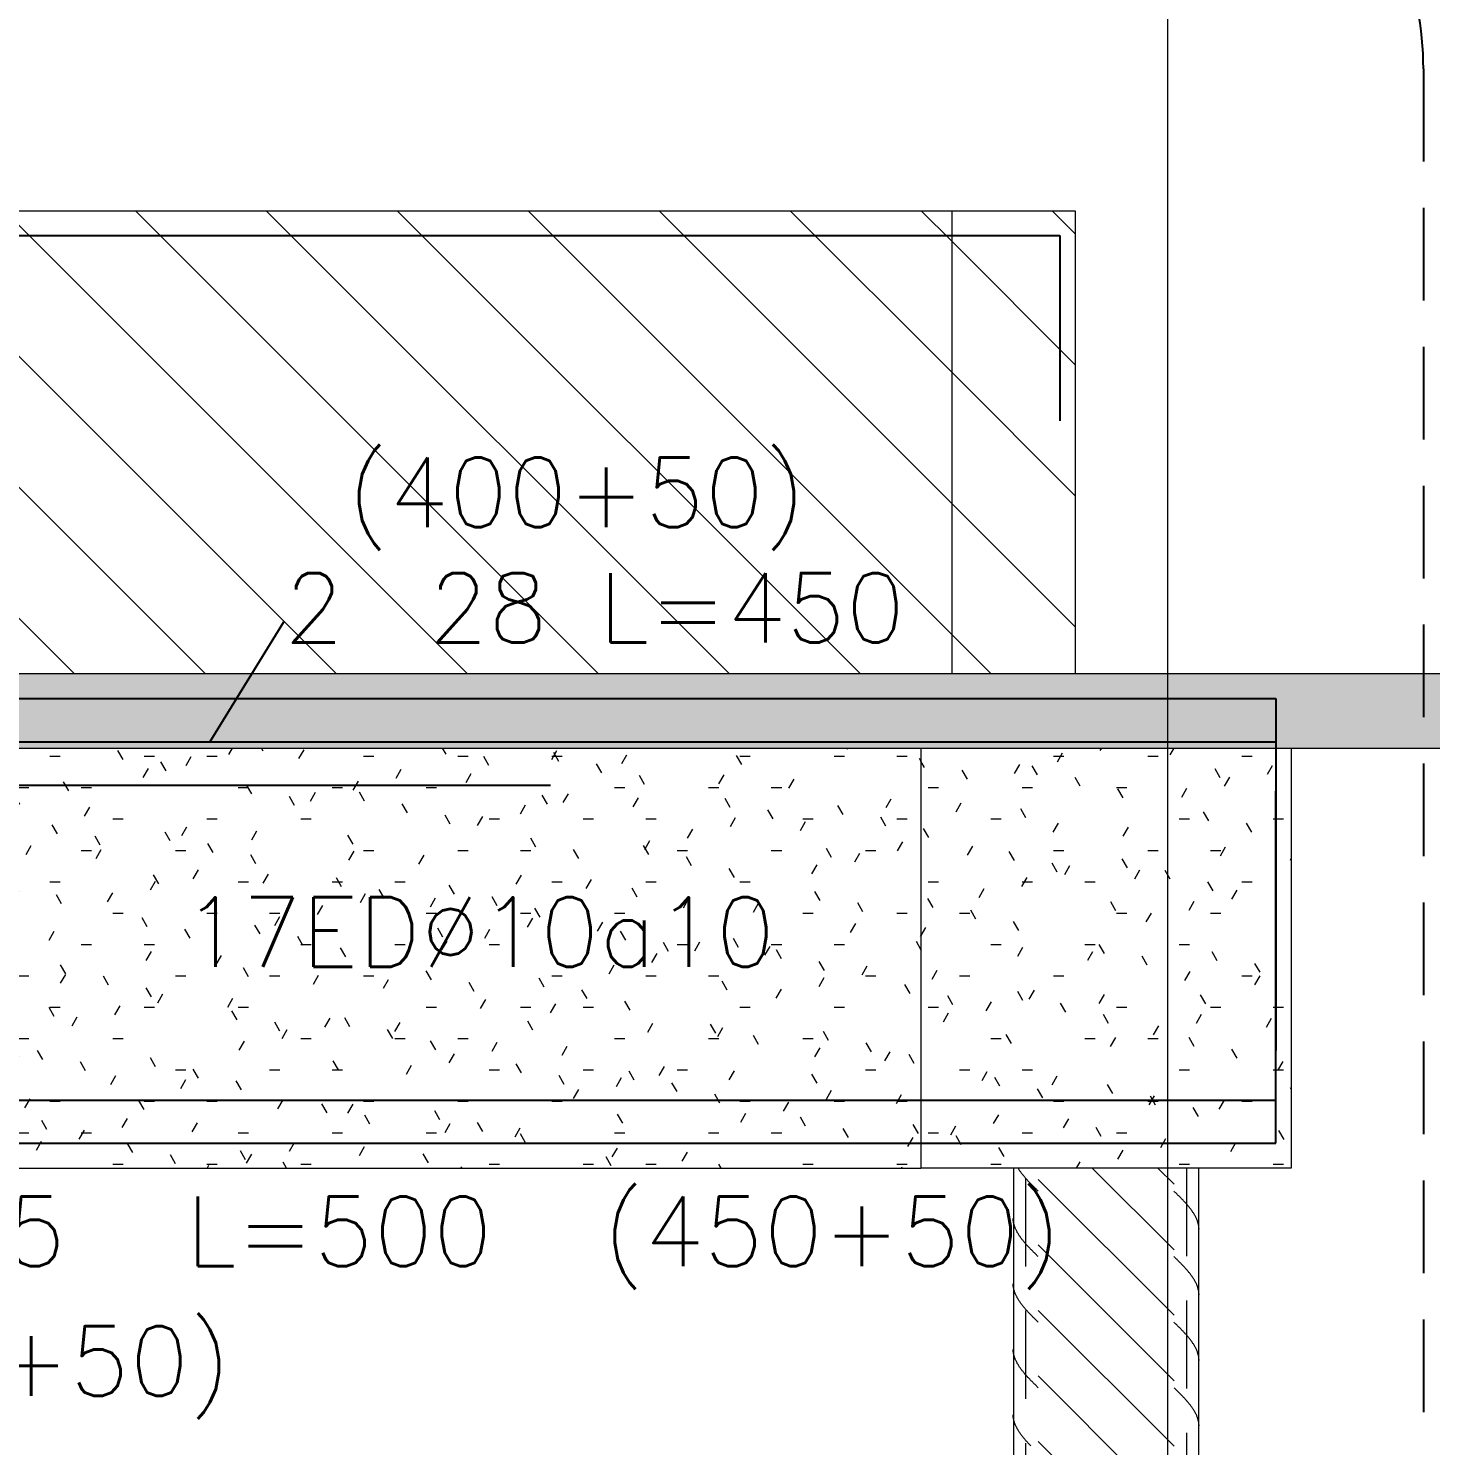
# Model space of a CAD drawing. Extents: x -58 to 5689, y 66 to 4123.
# Drawn here: x 5202.3 to 5429.4, y 3290.3 to 3519.8 of the extents above; entities that cross this region are included whole.
import ezdxf
from ezdxf.enums import TextEntityAlignment as Align
from ezdxf.xclip import XClip

# ---------------------------------------------------------------- set-up
doc = ezdxf.new("R2010")
doc.units = 0
doc.header["$LTSCALE"] = 30
doc.header["$MEASUREMENT"] = 0
doc.header["$XCLIPFRAME"] = 0
doc.linetypes.add("EJE3-3'$0$DASHED", pattern=[0.75, 0.5, -0.25])
doc.linetypes.add("EJE3-3'$0$RLE-PROYECCION", pattern=[0.71438, 0.47625, -0.23813])
doc.layers.get('0').update_dxf_attribs({"linetype": 'CONTINUOUS'})
for name, color, linetype in [("EJE3-3'$0$CORTES", 5, 'CONTINUOUS'), ("EJE3-3'$0$RLA-CONTORNOS", 3, 'CONTINUOUS'), ("EJE3-3'$0$RLA-FE", 7, 'CONTINUOUS'), ("EJE3-3'$0$RLA-TEXTOS-FE", 9, 'CONTINUOUS')]:
    doc.layers.add(name, color=color, linetype=linetype)
doc.layers.add("EJE3-3'$0$RLA-ACHURADO", color=30, linetype="EJE3-3'$0$RLE-PROYECCION", lineweight=15, transparency=0.7)
doc.layers.add("EJE3-3'$0$RLA-CONTORNO", color=30, linetype='CONTINUOUS', lineweight=15)
doc.layers.add("EJE3-3'$0$RLA-EJES", color=1, linetype='CONTINUOUS', lineweight=9)
doc.styles.add("EJE3-3'$0$RomanS", font='romans.shx', dxfattribs={"height": 11.25})
pattern_1 = [(0, (-1824.926, -1302.188), (20.32, 5.08), [1.676, -13.564, 1.676, -13.564, -81.28]), (0, (-1824.926, -1302.188), (20.32, 5.08), [-30.48, 1.676, -28.804, 1.676, -13.564, -35.56]), (0, (-1824.926, -1302.188), (20.32, 5.08), [-76.2, 1.676, -8.484, 1.676, -23.724]), (120, (-1817.306, -1299.648), (-14.559409, 15.057636), [1.676, -13.564, 1.676, -13.564, -81.28]), (120, (-1817.306, -1299.648), (-14.559409, 15.057636), [-30.48, 1.676, -28.804, 1.676, -13.564, -35.56]), (120, (-1817.306, -1299.648), (-14.559409, 15.057636), [-76.2, 1.676, -8.484, 1.676, -23.724]), (240, (-1814.766, -1289.488), (-5.760591, -20.137636), [1.676, -13.564, 1.676, -13.564, -81.28]), (240, (-1814.766, -1289.488), (-5.760591, -20.137636), [-30.48, 1.676, -28.804, 1.676, -13.564, -35.56]), (240, (-1814.766, -1289.488), (-5.760591, -20.137636), [-76.2, 1.676, -8.484, 1.676, -23.724])]
pattern_2 = [(315, (-1824.927, -1302.188), (10.6066, 10.6066), [])]

# ---------------------------------------------------------------- blocks, each defined once
blk = doc.blocks.new("EJE3-3'$0$RLA-COLUMNAS-CAJONES - P_M_ 300x300x20-465985-EJE 3-3_")
at = {"layer": "EJE3-3'$0$RLA-ACHURADO"}
for p, q in [((2582.48, 787), (2582.48, 1103)), ((2608.48, 1103), (2608.48, 787))]:
    blk.add_line(p, q, dxfattribs=at)
blk = doc.blocks.new("EJE3-3'$0$FP_1-EJE 3-3_")
at = {"layer": "EJE3-3'$0$RLA-CONTORNO"}
for p, q in [((2610.48, 787), (2610.48, 1103)), ((2606.58, 1099.15), (2606.48, 1099.25)), ((2606.68, 1099.06), (2606.58, 1099.15)), ((2606.78, 1098.96), (2606.68, 1099.06)), ((2606.88, 1098.86), (2606.78, 1098.96)), ((2606.97, 1098.76), (2606.88, 1098.86)), ((2607.07, 1098.66), (2606.97, 1098.76)), ((2607.17, 1098.57), (2607.07, 1098.66)), ((2607.27, 1098.47), (2607.17, 1098.57)), ((2607.37, 1098.37), (2607.27, 1098.47)), ((2607.46, 1098.27), (2607.37, 1098.37)), ((2607.56, 1098.17), (2607.46, 1098.27)), ((2607.66, 1098.07), (2607.56, 1098.17)), ((2607.75, 1097.98), (2607.66, 1098.07)), ((2607.84, 1097.88), (2607.75, 1097.98)), ((2607.94, 1097.78), (2607.84, 1097.88)), ((2608.03, 1097.68), (2607.94, 1097.78)), ((2608.12, 1097.58), (2608.03, 1097.68)), ((2608.21, 1097.49), (2608.12, 1097.58)), ((2608.3, 1097.39), (2608.21, 1097.49)), ((2608.39, 1097.29), (2608.3, 1097.39)), ((2608.48, 1097.19), (2608.39, 1097.29)), ((2608.56, 1097.09), (2608.48, 1097.19)), ((2608.65, 1096.99), (2608.56, 1097.09)), ((2608.73, 1096.9), (2608.65, 1096.99)), ((2608.81, 1096.8), (2608.73, 1096.9)), ((2608.89, 1096.7), (2608.81, 1096.8)), ((2608.97, 1096.6), (2608.89, 1096.7)), ((2609.05, 1096.5), (2608.97, 1096.6)), ((2609.13, 1096.41), (2609.05, 1096.5)), ((2609.2, 1096.31), (2609.13, 1096.41)), ((2609.28, 1096.21), (2609.2, 1096.31)), ((2609.35, 1096.11), (2609.28, 1096.21)), ((2609.42, 1096.01), (2609.35, 1096.11)), ((2609.48, 1095.91), (2609.42, 1096.01)), ((2609.55, 1095.82), (2609.48, 1095.91)), ((2609.61, 1095.72), (2609.55, 1095.82)), ((2609.68, 1095.62), (2609.61, 1095.72)), ((2609.74, 1095.52), (2609.68, 1095.62)), ((2609.8, 1095.42), (2609.74, 1095.52)), ((2609.85, 1095.33), (2609.8, 1095.42)), ((2609.91, 1095.23), (2609.85, 1095.33)), ((2609.96, 1095.13), (2609.91, 1095.23)), ((2610.01, 1095.03), (2609.96, 1095.13)), ((2610.06, 1094.93), (2610.01, 1095.03)), ((2610.1, 1094.83), (2610.06, 1094.93)), ((2610.15, 1094.74), (2610.1, 1094.83)), ((2610.19, 1094.64), (2610.15, 1094.74)), ((2610.23, 1094.54), (2610.19, 1094.64)), ((2610.26, 1094.44), (2610.23, 1094.54)), ((2610.3, 1094.34), (2610.26, 1094.44)), ((2610.33, 1094.25), (2610.3, 1094.34)), ((2610.36, 1094.15), (2610.33, 1094.25)), ((2610.39, 1094.05), (2610.36, 1094.15)), ((2610.41, 1093.95), (2610.39, 1094.05)), ((2610.44, 1093.85), (2610.41, 1093.95)), ((2610.46, 1093.75), (2610.44, 1093.85)), ((2610.48, 1093.66), (2610.46, 1093.75)), ((2610.49, 1093.56), (2610.48, 1093.66)), ((2610.51, 1093.46), (2610.49, 1093.56)), ((2610.52, 1093.36), (2610.51, 1093.46)), ((2610.52, 1093.26), (2610.52, 1093.36)), ((2610.53, 1093.17), (2610.52, 1093.26)), ((2610.53, 1093.07), (2610.53, 1093.17)), ((2606.58, 1088.55), (2606.48, 1088.65)), ((2606.68, 1088.45), (2606.58, 1088.55)), ((2606.78, 1088.35), (2606.68, 1088.45)), ((2606.88, 1088.25), (2606.78, 1088.35)), ((2606.97, 1088.16), (2606.88, 1088.25)), ((2607.07, 1088.06), (2606.97, 1088.16)), ((2607.17, 1087.96), (2607.07, 1088.06)), ((2607.27, 1087.86), (2607.17, 1087.96)), ((2607.37, 1087.76), (2607.27, 1087.86)), ((2607.46, 1087.66), (2607.37, 1087.76)), ((2607.56, 1087.57), (2607.46, 1087.66)), ((2607.66, 1087.47), (2607.56, 1087.57)), ((2607.75, 1087.37), (2607.66, 1087.47)), ((2607.84, 1087.27), (2607.75, 1087.37)), ((2607.94, 1087.17), (2607.84, 1087.27)), ((2608.03, 1087.08), (2607.94, 1087.17)), ((2608.12, 1086.98), (2608.03, 1087.08)), ((2608.21, 1086.88), (2608.12, 1086.98)), ((2608.3, 1086.78), (2608.21, 1086.88)), ((2608.39, 1086.68), (2608.3, 1086.78)), ((2608.48, 1086.58), (2608.39, 1086.68)), ((2608.56, 1086.49), (2608.48, 1086.58)), ((2608.65, 1086.39), (2608.56, 1086.49)), ((2608.73, 1086.29), (2608.65, 1086.39)), ((2608.81, 1086.19), (2608.73, 1086.29)), ((2608.89, 1086.09), (2608.81, 1086.19)), ((2608.97, 1086), (2608.89, 1086.09)), ((2609.05, 1085.9), (2608.97, 1086)), ((2609.13, 1085.8), (2609.05, 1085.9)), ((2609.2, 1085.7), (2609.13, 1085.8)), ((2609.28, 1085.6), (2609.2, 1085.7)), ((2609.35, 1085.5), (2609.28, 1085.6)), ((2609.42, 1085.41), (2609.35, 1085.5)), ((2609.48, 1085.31), (2609.42, 1085.41)), ((2609.55, 1085.21), (2609.48, 1085.31)), ((2609.61, 1085.11), (2609.55, 1085.21)), ((2609.68, 1085.01), (2609.61, 1085.11)), ((2609.74, 1084.92), (2609.68, 1085.01)), ((2609.8, 1084.82), (2609.74, 1084.92)), ((2609.85, 1084.72), (2609.8, 1084.82)), ((2609.91, 1084.62), (2609.85, 1084.72)), ((2609.96, 1084.52), (2609.91, 1084.62)), ((2610.01, 1084.42), (2609.96, 1084.52)), ((2610.06, 1084.33), (2610.01, 1084.42)), ((2610.1, 1084.23), (2610.06, 1084.33)), ((2610.15, 1084.13), (2610.1, 1084.23)), ((2610.19, 1084.03), (2610.15, 1084.13)), ((2610.23, 1083.93), (2610.19, 1084.03)), ((2610.26, 1083.84), (2610.23, 1083.93)), ((2610.3, 1083.74), (2610.26, 1083.84)), ((2610.33, 1083.64), (2610.3, 1083.74)), ((2610.36, 1083.54), (2610.33, 1083.64)), ((2610.39, 1083.44), (2610.36, 1083.54)), ((2610.41, 1083.34), (2610.39, 1083.44)), ((2610.44, 1083.25), (2610.41, 1083.34)), ((2610.46, 1083.15), (2610.44, 1083.25)), ((2610.48, 1083.05), (2610.46, 1083.15)), ((2610.49, 1082.95), (2610.48, 1083.05)), ((2610.51, 1082.85), (2610.49, 1082.95)), ((2610.52, 1082.76), (2610.51, 1082.85)), ((2610.52, 1082.66), (2610.52, 1082.76)), ((2610.53, 1082.56), (2610.52, 1082.66)), ((2610.53, 1082.46), (2610.53, 1082.56)), ((2606.58, 1077.94), (2606.48, 1078.04)), ((2606.68, 1077.84), (2606.58, 1077.94)), ((2606.78, 1077.74), (2606.68, 1077.84)), ((2606.88, 1077.65), (2606.78, 1077.74)), ((2606.97, 1077.55), (2606.88, 1077.65)), ((2607.07, 1077.45), (2606.97, 1077.55)), ((2607.17, 1077.35), (2607.07, 1077.45)), ((2607.27, 1077.25), (2607.17, 1077.35)), ((2607.37, 1077.16), (2607.27, 1077.25)), ((2607.46, 1077.06), (2607.37, 1077.16)), ((2607.56, 1076.96), (2607.46, 1077.06)), ((2607.66, 1076.86), (2607.56, 1076.96)), ((2607.75, 1076.76), (2607.66, 1076.86)), ((2607.84, 1076.66), (2607.75, 1076.76)), ((2607.94, 1076.57), (2607.84, 1076.66)), ((2608.03, 1076.47), (2607.94, 1076.57)), ((2608.12, 1076.37), (2608.03, 1076.47)), ((2608.21, 1076.27), (2608.12, 1076.37)), ((2608.3, 1076.17), (2608.21, 1076.27)), ((2608.39, 1076.08), (2608.3, 1076.17)), ((2608.48, 1075.98), (2608.39, 1076.08)), ((2608.56, 1075.88), (2608.48, 1075.98)), ((2608.65, 1075.78), (2608.56, 1075.88)), ((2608.73, 1075.68), (2608.65, 1075.78)), ((2608.81, 1075.59), (2608.73, 1075.68)), ((2608.89, 1075.49), (2608.81, 1075.59)), ((2608.97, 1075.39), (2608.89, 1075.49)), ((2609.05, 1075.29), (2608.97, 1075.39)), ((2609.13, 1075.19), (2609.05, 1075.29)), ((2609.2, 1075.09), (2609.13, 1075.19)), ((2609.28, 1075), (2609.2, 1075.09)), ((2609.35, 1074.9), (2609.28, 1075)), ((2609.42, 1074.8), (2609.35, 1074.9)), ((2609.48, 1074.7), (2609.42, 1074.8)), ((2609.55, 1074.6), (2609.48, 1074.7)), ((2609.61, 1074.51), (2609.55, 1074.6)), ((2609.68, 1074.41), (2609.61, 1074.51)), ((2609.74, 1074.31), (2609.68, 1074.41)), ((2609.8, 1074.21), (2609.74, 1074.31)), ((2609.85, 1074.11), (2609.8, 1074.21)), ((2609.91, 1074.01), (2609.85, 1074.11)), ((2609.96, 1073.92), (2609.91, 1074.01)), ((2610.01, 1073.82), (2609.96, 1073.92)), ((2610.06, 1073.72), (2610.01, 1073.82)), ((2610.1, 1073.62), (2610.06, 1073.72)), ((2610.15, 1073.52), (2610.1, 1073.62)), ((2610.19, 1073.43), (2610.15, 1073.52)), ((2610.23, 1073.33), (2610.19, 1073.43)), ((2610.26, 1073.23), (2610.23, 1073.33)), ((2610.3, 1073.13), (2610.26, 1073.23)), ((2610.33, 1073.03), (2610.3, 1073.13)), ((2610.36, 1072.93), (2610.33, 1073.03)), ((2610.39, 1072.84), (2610.36, 1072.93)), ((2610.41, 1072.74), (2610.39, 1072.84)), ((2610.44, 1072.64), (2610.41, 1072.74)), ((2610.46, 1072.54), (2610.44, 1072.64)), ((2610.48, 1072.44), (2610.46, 1072.54)), ((2610.49, 1072.35), (2610.48, 1072.44)), ((2610.51, 1072.25), (2610.49, 1072.35)), ((2610.52, 1072.15), (2610.51, 1072.25)), ((2610.52, 1072.05), (2610.52, 1072.15)), ((2610.53, 1071.95), (2610.52, 1072.05)), ((2610.53, 1071.85), (2610.53, 1071.95)), ((2606.58, 1067.33), (2606.48, 1067.43)), ((2606.68, 1067.24), (2606.58, 1067.33)), ((2606.78, 1067.14), (2606.68, 1067.24)), ((2606.88, 1067.04), (2606.78, 1067.14)), ((2606.97, 1066.94), (2606.88, 1067.04)), ((2607.07, 1066.84), (2606.97, 1066.94)), ((2607.17, 1066.75), (2607.07, 1066.84)), ((2607.27, 1066.65), (2607.17, 1066.75)), ((2607.37, 1066.55), (2607.27, 1066.65)), ((2607.46, 1066.45), (2607.37, 1066.55)), ((2607.56, 1066.35), (2607.46, 1066.45)), ((2607.66, 1066.25), (2607.56, 1066.35)), ((2607.75, 1066.16), (2607.66, 1066.25)), ((2607.84, 1066.06), (2607.75, 1066.16)), ((2607.94, 1065.96), (2607.84, 1066.06)), ((2608.03, 1065.86), (2607.94, 1065.96)), ((2608.12, 1065.76), (2608.03, 1065.86)), ((2608.21, 1065.67), (2608.12, 1065.76)), ((2608.3, 1065.57), (2608.21, 1065.67)), ((2608.39, 1065.47), (2608.3, 1065.57)), ((2608.48, 1065.37), (2608.39, 1065.47)), ((2608.56, 1065.27), (2608.48, 1065.37)), ((2608.65, 1065.17), (2608.56, 1065.27)), ((2608.73, 1065.08), (2608.65, 1065.17)), ((2608.81, 1064.98), (2608.73, 1065.08)), ((2608.89, 1064.88), (2608.81, 1064.98)), ((2608.97, 1064.78), (2608.89, 1064.88)), ((2609.05, 1064.68), (2608.97, 1064.78)), ((2609.13, 1064.59), (2609.05, 1064.68)), ((2609.2, 1064.49), (2609.13, 1064.59)), ((2609.28, 1064.39), (2609.2, 1064.49)), ((2609.35, 1064.29), (2609.28, 1064.39)), ((2609.42, 1064.19), (2609.35, 1064.29)), ((2609.48, 1064.09), (2609.42, 1064.19)), ((2609.55, 1064), (2609.48, 1064.09)), ((2609.61, 1063.9), (2609.55, 1064)), ((2609.68, 1063.8), (2609.61, 1063.9)), ((2609.74, 1063.7), (2609.68, 1063.8)), ((2609.8, 1063.6), (2609.74, 1063.7)), ((2609.85, 1063.51), (2609.8, 1063.6)), ((2609.91, 1063.41), (2609.85, 1063.51)), ((2609.96, 1063.31), (2609.91, 1063.41)), ((2610.01, 1063.21), (2609.96, 1063.31)), ((2610.06, 1063.11), (2610.01, 1063.21)), ((2610.1, 1063.01), (2610.06, 1063.11)), ((2610.15, 1062.92), (2610.1, 1063.01)), ((2610.19, 1062.82), (2610.15, 1062.92)), ((2610.23, 1062.72), (2610.19, 1062.82)), ((2610.26, 1062.62), (2610.23, 1062.72)), ((2610.3, 1062.52), (2610.26, 1062.62)), ((2610.33, 1062.43), (2610.3, 1062.52)), ((2610.36, 1062.33), (2610.33, 1062.43)), ((2610.39, 1062.23), (2610.36, 1062.33)), ((2610.41, 1062.13), (2610.39, 1062.23)), ((2610.44, 1062.03), (2610.41, 1062.13)), ((2610.46, 1061.93), (2610.44, 1062.03)), ((2610.48, 1061.84), (2610.46, 1061.93)), ((2610.49, 1061.74), (2610.48, 1061.84)), ((2610.51, 1061.64), (2610.49, 1061.74)), ((2610.52, 1061.54), (2610.51, 1061.64)), ((2610.52, 1061.44), (2610.52, 1061.54)), ((2610.53, 1061.35), (2610.52, 1061.44)), ((2610.53, 1061.25), (2610.53, 1061.35))]:
    blk.add_line(p, q, dxfattribs=at)
blk = doc.blocks.new("EJE3-3'$0$FP_2-EJE 3-3_")
at = {"layer": "EJE3-3'$0$RLA-CONTORNO"}
for p, q in [((2580.48, 1103), (2580.48, 838.02)), ((2581.27, 1102.9), (2581.21, 1103)), ((2581.33, 1102.8), (2581.27, 1102.9)), ((2581.39, 1102.7), (2581.33, 1102.8)), ((2581.46, 1102.61), (2581.39, 1102.7)), ((2581.53, 1102.51), (2581.46, 1102.61)), ((2581.6, 1102.41), (2581.53, 1102.51)), ((2581.67, 1102.31), (2581.6, 1102.41)), ((2581.74, 1102.21), (2581.67, 1102.31)), ((2581.82, 1102.11), (2581.74, 1102.21)), ((2581.89, 1102.01), (2581.82, 1102.11)), ((2581.97, 1101.92), (2581.89, 1102.01)), ((2582.05, 1101.82), (2581.97, 1101.92)), ((2582.13, 1101.72), (2582.05, 1101.82)), ((2582.21, 1101.62), (2582.13, 1101.72)), ((2582.3, 1101.52), (2582.21, 1101.62)), ((2582.38, 1101.42), (2582.3, 1101.52)), ((2582.47, 1101.32), (2582.38, 1101.42)), ((2582.56, 1101.22), (2582.47, 1101.32)), ((2582.65, 1101.13), (2582.56, 1101.22)), ((2582.73, 1101.03), (2582.65, 1101.13)), ((2582.83, 1100.93), (2582.73, 1101.03)), ((2582.92, 1100.83), (2582.83, 1100.93)), ((2583.01, 1100.73), (2582.92, 1100.83)), ((2583.1, 1100.63), (2583.01, 1100.73)), ((2583.2, 1100.53), (2583.1, 1100.63)), ((2583.29, 1100.44), (2583.2, 1100.53)), ((2583.39, 1100.34), (2583.29, 1100.44)), ((2583.49, 1100.24), (2583.39, 1100.34)), ((2583.58, 1100.14), (2583.49, 1100.24)), ((2583.68, 1100.04), (2583.58, 1100.14)), ((2583.78, 1099.94), (2583.68, 1100.04)), ((2583.88, 1099.84), (2583.78, 1099.94)), ((2583.98, 1099.75), (2583.88, 1099.84)), ((2584.08, 1099.65), (2583.98, 1099.75)), ((2584.18, 1099.55), (2584.08, 1099.65)), ((2584.28, 1099.45), (2584.18, 1099.55)), ((2584.38, 1099.35), (2584.28, 1099.45)), ((2584.48, 1099.25), (2584.38, 1099.35)), ((2580.42, 1094.73), (2580.42, 1094.83)), ((2580.43, 1094.63), (2580.42, 1094.73)), ((2580.44, 1094.54), (2580.43, 1094.63)), ((2580.45, 1094.44), (2580.44, 1094.54)), ((2580.46, 1094.34), (2580.45, 1094.44)), ((2580.48, 1094.24), (2580.46, 1094.34)), ((2580.5, 1094.14), (2580.48, 1094.24)), ((2580.52, 1094.05), (2580.5, 1094.14)), ((2580.54, 1093.95), (2580.52, 1094.05)), ((2580.57, 1093.85), (2580.54, 1093.95)), ((2580.59, 1093.75), (2580.57, 1093.85)), ((2580.62, 1093.65), (2580.59, 1093.75)), ((2580.66, 1093.55), (2580.62, 1093.65)), ((2580.69, 1093.46), (2580.66, 1093.55)), ((2580.73, 1093.36), (2580.69, 1093.46)), ((2580.77, 1093.26), (2580.73, 1093.36)), ((2580.81, 1093.16), (2580.77, 1093.26)), ((2580.85, 1093.06), (2580.81, 1093.16)), ((2580.9, 1092.97), (2580.85, 1093.06)), ((2580.95, 1092.87), (2580.9, 1092.97)), ((2581, 1092.77), (2580.95, 1092.87)), ((2581.05, 1092.67), (2581, 1092.77)), ((2581.1, 1092.57), (2581.05, 1092.67)), ((2581.16, 1092.47), (2581.1, 1092.57)), ((2581.22, 1092.38), (2581.16, 1092.47)), ((2581.28, 1092.28), (2581.22, 1092.38)), ((2581.34, 1092.18), (2581.28, 1092.28)), ((2581.4, 1092.08), (2581.34, 1092.18)), ((2581.47, 1091.98), (2581.4, 1092.08)), ((2581.54, 1091.89), (2581.47, 1091.98)), ((2581.61, 1091.79), (2581.54, 1091.89)), ((2581.68, 1091.69), (2581.61, 1091.79)), ((2581.75, 1091.59), (2581.68, 1091.69)), ((2581.83, 1091.49), (2581.75, 1091.59)), ((2581.9, 1091.39), (2581.83, 1091.49)), ((2581.98, 1091.3), (2581.9, 1091.39)), ((2582.06, 1091.2), (2581.98, 1091.3)), ((2582.14, 1091.1), (2582.06, 1091.2)), ((2582.22, 1091), (2582.14, 1091.1)), ((2582.31, 1090.9), (2582.22, 1091)), ((2582.39, 1090.81), (2582.31, 1090.9)), ((2582.48, 1090.71), (2582.39, 1090.81)), ((2582.56, 1090.61), (2582.48, 1090.71)), ((2582.65, 1090.51), (2582.56, 1090.61)), ((2582.74, 1090.41), (2582.65, 1090.51)), ((2582.83, 1090.32), (2582.74, 1090.41)), ((2582.92, 1090.22), (2582.83, 1090.32)), ((2583.02, 1090.12), (2582.92, 1090.22)), ((2583.11, 1090.02), (2583.02, 1090.12)), ((2583.2, 1089.92), (2583.11, 1090.02)), ((2583.3, 1089.82), (2583.2, 1089.92)), ((2583.39, 1089.73), (2583.3, 1089.82)), ((2583.49, 1089.63), (2583.39, 1089.73)), ((2583.59, 1089.53), (2583.49, 1089.63)), ((2583.69, 1089.43), (2583.59, 1089.53)), ((2583.78, 1089.33), (2583.69, 1089.43)), ((2583.88, 1089.24), (2583.78, 1089.33)), ((2583.98, 1089.14), (2583.88, 1089.24)), ((2584.08, 1089.04), (2583.98, 1089.14)), ((2584.18, 1088.94), (2584.08, 1089.04)), ((2584.28, 1088.84), (2584.18, 1088.94)), ((2584.38, 1088.74), (2584.28, 1088.84)), ((2584.48, 1088.65), (2584.38, 1088.74)), ((2580.42, 1084.13), (2580.42, 1084.22)), ((2580.43, 1084.03), (2580.42, 1084.13)), ((2580.44, 1083.93), (2580.43, 1084.03)), ((2580.45, 1083.83), (2580.44, 1083.93)), ((2580.46, 1083.73), (2580.45, 1083.83)), ((2580.48, 1083.64), (2580.46, 1083.73)), ((2580.5, 1083.54), (2580.48, 1083.64)), ((2580.52, 1083.44), (2580.5, 1083.54)), ((2580.54, 1083.34), (2580.52, 1083.44)), ((2580.57, 1083.24), (2580.54, 1083.34)), ((2580.59, 1083.14), (2580.57, 1083.24)), ((2580.62, 1083.05), (2580.59, 1083.14)), ((2580.66, 1082.95), (2580.62, 1083.05)), ((2580.69, 1082.85), (2580.66, 1082.95)), ((2580.73, 1082.75), (2580.69, 1082.85)), ((2580.77, 1082.65), (2580.73, 1082.75)), ((2580.81, 1082.56), (2580.77, 1082.65)), ((2580.85, 1082.46), (2580.81, 1082.56)), ((2580.9, 1082.36), (2580.85, 1082.46)), ((2580.95, 1082.26), (2580.9, 1082.36)), ((2581, 1082.16), (2580.95, 1082.26)), ((2581.05, 1082.06), (2581, 1082.16)), ((2581.1, 1081.97), (2581.05, 1082.06)), ((2581.16, 1081.87), (2581.1, 1081.97)), ((2581.22, 1081.77), (2581.16, 1081.87)), ((2581.28, 1081.67), (2581.22, 1081.77)), ((2581.34, 1081.57), (2581.28, 1081.67)), ((2581.4, 1081.48), (2581.34, 1081.57)), ((2581.47, 1081.38), (2581.4, 1081.48)), ((2581.54, 1081.28), (2581.47, 1081.38)), ((2581.61, 1081.18), (2581.54, 1081.28)), ((2581.68, 1081.08), (2581.61, 1081.18)), ((2581.75, 1080.98), (2581.68, 1081.08)), ((2581.83, 1080.89), (2581.75, 1080.98)), ((2581.9, 1080.79), (2581.83, 1080.89)), ((2581.98, 1080.69), (2581.9, 1080.79)), ((2582.06, 1080.59), (2581.98, 1080.69)), ((2582.14, 1080.49), (2582.06, 1080.59)), ((2582.22, 1080.4), (2582.14, 1080.49)), ((2582.31, 1080.3), (2582.22, 1080.4)), ((2582.39, 1080.2), (2582.31, 1080.3)), ((2582.48, 1080.1), (2582.39, 1080.2)), ((2582.56, 1080), (2582.48, 1080.1)), ((2582.65, 1079.9), (2582.56, 1080)), ((2582.74, 1079.81), (2582.65, 1079.9)), ((2582.83, 1079.71), (2582.74, 1079.81)), ((2582.92, 1079.61), (2582.83, 1079.71)), ((2583.02, 1079.51), (2582.92, 1079.61)), ((2583.11, 1079.41), (2583.02, 1079.51)), ((2583.2, 1079.32), (2583.11, 1079.41)), ((2583.3, 1079.22), (2583.2, 1079.32)), ((2583.39, 1079.12), (2583.3, 1079.22)), ((2583.49, 1079.02), (2583.39, 1079.12)), ((2583.59, 1078.92), (2583.49, 1079.02)), ((2583.69, 1078.82), (2583.59, 1078.92)), ((2583.78, 1078.73), (2583.69, 1078.82)), ((2583.88, 1078.63), (2583.78, 1078.73)), ((2583.98, 1078.53), (2583.88, 1078.63)), ((2584.08, 1078.43), (2583.98, 1078.53)), ((2584.18, 1078.33), (2584.08, 1078.43)), ((2584.28, 1078.24), (2584.18, 1078.33)), ((2584.38, 1078.14), (2584.28, 1078.24)), ((2584.48, 1078.04), (2584.38, 1078.14)), ((2580.42, 1073.52), (2580.42, 1073.62)), ((2580.43, 1073.42), (2580.42, 1073.52)), ((2580.44, 1073.32), (2580.43, 1073.42)), ((2580.45, 1073.23), (2580.44, 1073.32)), ((2580.46, 1073.13), (2580.45, 1073.23)), ((2580.48, 1073.03), (2580.46, 1073.13)), ((2580.5, 1072.93), (2580.48, 1073.03)), ((2580.52, 1072.83), (2580.5, 1072.93)), ((2580.54, 1072.73), (2580.52, 1072.83)), ((2580.57, 1072.64), (2580.54, 1072.73)), ((2580.59, 1072.54), (2580.57, 1072.64)), ((2580.62, 1072.44), (2580.59, 1072.54)), ((2580.66, 1072.34), (2580.62, 1072.44)), ((2580.69, 1072.24), (2580.66, 1072.34)), ((2580.73, 1072.15), (2580.69, 1072.24)), ((2580.77, 1072.05), (2580.73, 1072.15)), ((2580.81, 1071.95), (2580.77, 1072.05)), ((2580.85, 1071.85), (2580.81, 1071.95)), ((2580.9, 1071.75), (2580.85, 1071.85)), ((2580.95, 1071.65), (2580.9, 1071.75)), ((2581, 1071.56), (2580.95, 1071.65)), ((2581.05, 1071.46), (2581, 1071.56)), ((2581.1, 1071.36), (2581.05, 1071.46)), ((2581.16, 1071.26), (2581.1, 1071.36)), ((2581.22, 1071.16), (2581.16, 1071.26)), ((2581.28, 1071.07), (2581.22, 1071.16)), ((2581.34, 1070.97), (2581.28, 1071.07)), ((2581.4, 1070.87), (2581.34, 1070.97)), ((2581.47, 1070.77), (2581.4, 1070.87)), ((2581.54, 1070.67), (2581.47, 1070.77)), ((2581.61, 1070.57), (2581.54, 1070.67)), ((2581.68, 1070.48), (2581.61, 1070.57)), ((2581.75, 1070.38), (2581.68, 1070.48)), ((2581.83, 1070.28), (2581.75, 1070.38)), ((2581.9, 1070.18), (2581.83, 1070.28)), ((2581.98, 1070.08), (2581.9, 1070.18)), ((2582.06, 1069.99), (2581.98, 1070.08)), ((2582.14, 1069.89), (2582.06, 1069.99)), ((2582.22, 1069.79), (2582.14, 1069.89)), ((2582.31, 1069.69), (2582.22, 1069.79)), ((2582.39, 1069.59), (2582.31, 1069.69)), ((2582.48, 1069.49), (2582.39, 1069.59)), ((2582.56, 1069.4), (2582.48, 1069.49)), ((2582.65, 1069.3), (2582.56, 1069.4)), ((2582.74, 1069.2), (2582.65, 1069.3)), ((2582.83, 1069.1), (2582.74, 1069.2)), ((2582.92, 1069), (2582.83, 1069.1)), ((2583.02, 1068.91), (2582.92, 1069)), ((2583.11, 1068.81), (2583.02, 1068.91)), ((2583.2, 1068.71), (2583.11, 1068.81)), ((2583.3, 1068.61), (2583.2, 1068.71)), ((2583.39, 1068.51), (2583.3, 1068.61)), ((2583.49, 1068.41), (2583.39, 1068.51)), ((2583.59, 1068.32), (2583.49, 1068.41)), ((2583.69, 1068.22), (2583.59, 1068.32)), ((2583.78, 1068.12), (2583.69, 1068.22)), ((2583.88, 1068.02), (2583.78, 1068.12)), ((2583.98, 1067.92), (2583.88, 1068.02)), ((2584.08, 1067.83), (2583.98, 1067.92)), ((2584.18, 1067.73), (2584.08, 1067.83)), ((2584.28, 1067.63), (2584.18, 1067.73)), ((2584.38, 1067.53), (2584.28, 1067.63)), ((2584.48, 1067.43), (2584.38, 1067.53)), ((2580.42, 1062.91), (2580.42, 1063.01)), ((2580.43, 1062.81), (2580.42, 1062.91)), ((2580.44, 1062.72), (2580.43, 1062.81)), ((2580.45, 1062.62), (2580.44, 1062.72)), ((2580.46, 1062.52), (2580.45, 1062.62)), ((2580.48, 1062.42), (2580.46, 1062.52)), ((2580.5, 1062.32), (2580.48, 1062.42)), ((2580.52, 1062.23), (2580.5, 1062.32)), ((2580.54, 1062.13), (2580.52, 1062.23)), ((2580.57, 1062.03), (2580.54, 1062.13)), ((2580.59, 1061.93), (2580.57, 1062.03)), ((2580.62, 1061.83), (2580.59, 1061.93)), ((2580.66, 1061.74), (2580.62, 1061.83)), ((2580.69, 1061.64), (2580.66, 1061.74)), ((2580.73, 1061.54), (2580.69, 1061.64)), ((2580.77, 1061.44), (2580.73, 1061.54)), ((2580.81, 1061.34), (2580.77, 1061.44)), ((2580.85, 1061.24), (2580.81, 1061.34)), ((2580.9, 1061.15), (2580.85, 1061.24)), ((2580.95, 1061.05), (2580.9, 1061.15)), ((2581, 1060.95), (2580.95, 1061.05)), ((2581.05, 1060.85), (2581, 1060.95)), ((2581.1, 1060.75), (2581.05, 1060.85)), ((2581.16, 1060.66), (2581.1, 1060.75)), ((2581.22, 1060.56), (2581.16, 1060.66)), ((2581.28, 1060.46), (2581.22, 1060.56)), ((2581.34, 1060.36), (2581.28, 1060.46)), ((2581.4, 1060.26), (2581.34, 1060.36)), ((2581.47, 1060.16), (2581.4, 1060.26)), ((2581.54, 1060.07), (2581.47, 1060.16)), ((2581.61, 1059.97), (2581.54, 1060.07)), ((2581.68, 1059.87), (2581.61, 1059.97)), ((2581.75, 1059.77), (2581.68, 1059.87)), ((2581.83, 1059.67), (2581.75, 1059.77)), ((2581.9, 1059.58), (2581.83, 1059.67)), ((2581.98, 1059.48), (2581.9, 1059.58)), ((2582.06, 1059.38), (2581.98, 1059.48)), ((2582.14, 1059.28), (2582.06, 1059.38)), ((2582.22, 1059.18), (2582.14, 1059.28)), ((2582.31, 1059.08), (2582.22, 1059.18)), ((2582.39, 1058.99), (2582.31, 1059.08)), ((2582.48, 1058.89), (2582.39, 1058.99)), ((2582.56, 1058.79), (2582.48, 1058.89)), ((2582.65, 1058.69), (2582.56, 1058.79)), ((2582.74, 1058.59), (2582.65, 1058.69)), ((2582.83, 1058.5), (2582.74, 1058.59)), ((2582.92, 1058.4), (2582.83, 1058.5)), ((2583.02, 1058.3), (2582.92, 1058.4)), ((2583.11, 1058.2), (2583.02, 1058.3)), ((2583.2, 1058.1), (2583.11, 1058.2)), ((2583.3, 1058), (2583.2, 1058.1))]:
    blk.add_line(p, q, dxfattribs=at)
blk = doc.blocks.new('*U208')
at = {"layer": "EJE3-3'$0$RLA-FE"}
for p, q in [((0, 0), (0, 0)), ((0, 0), (318.21, 0)), ((318.21, 0), (368.21, 0)), ((368.21, 0), (400, 0)), ((400, 0), (400, -50))]:
    blk.add_line(p, q, dxfattribs=at)
at = {"layer": "EJE3-3'$0$RLA-FE", "color": 3, "style": "EJE3-3'$0$RomanS"}
for tag, p, flags in [('TEXTO_FE2', (249.59, 34.78), 8), ('PHI', (252.9, 16.31), 14), ('DIAM', (262.76, 16.09), 12), ('MINUS', (284.78, 16.09), 13), ('TEXTO_FE1', (290.31, 16.09), 8), ('MARK', (298.17, 16.09), 13), ('TIPO', (198.8, -75.78), 13), ('NVECES', (184.93, -94.72), 13), ('NUMFE', (188.86, -114.48), 13), ('CAPA', (197.06, -133.6), 13), ('DESPLAZA', (278.34, -151.59), 13), ('ESPACIO', (284.39, -169.95), 13), ('CANT', (298.23, -188.75), 13)]:
    blk.add_attdef(tag, p, '', height=11.25, dxfattribs=dict(at, flags=flags))
at = {"layer": "EJE3-3'$0$RLA-FE", "color": 3, "style": "EJE3-3'$0$RomanS", "flags": 8}
for tag, p in [('F=', (234.6, 16.09)), ('NUM', (249.01, 16.09))]:
    blk.add_attdef(tag, text='', height=11.25, dxfattribs=at).set_placement(p, align=Align.RIGHT)
blk = doc.blocks.new('*U204')
at = {"layer": "EJE3-3'$0$RLA-FE"}
for p, q in [((0, 0), (1118.21, 0)), ((1118.21, 0), (1168.21, 0)), ((1168.21, 0), (1200, 0)), ((1200, 0), (1200, 0))]:
    blk.add_line(p, q, dxfattribs=at)
at = {"layer": "EJE3-3'$0$RLA-FE", "color": 3, "style": "EJE3-3'$0$RomanS", "flags": 8}
for tag, p in [('F=', (240.29, 58.98)), ('NUM', (254.7, 58.98))]:
    blk.add_attdef(tag, text='', height=11.25, dxfattribs=at).set_placement(p, align=Align.RIGHT)
at = {"layer": "EJE3-3'$0$RLA-FE", "color": 3, "style": "EJE3-3'$0$RomanS"}
for tag, p, flags in [('PHI', (258.59, 59.2), 14), ('DIAM', (268.45, 58.98), 12), ('MINUS', (290.47, 58.98), 13), ('MARK', (303.86, 58.98), 13), ('TEXTO_FE1', (307.16, 58.98), 8), ('TEXTO_FE2', (374.68, 59), 8), ('TIPO', (598.8, -75.78), 13), ('NVECES', (584.93, -94.72), 13), ('NUMFE', (588.86, -114.48), 13), ('CAPA', (597.06, -133.6), 13), ('DESPLAZA', (278.34, -151.59), 13), ('ESPACIO', (284.39, -169.95), 13), ('CANT', (298.23, -188.75), 13)]:
    blk.add_attdef(tag, p, '', height=11.25, dxfattribs=dict(at, flags=flags))
blk = doc.blocks.new('*U209')
at = {"layer": "EJE3-3'$0$RLA-FE"}
for p, q in [((0, 0), (768.21, 0)), ((768.21, 0), (818.21, 0)), ((818.21, 0), (850, 0)), ((850, 0), (850, -50))]:
    blk.add_line(p, q, dxfattribs=at)
at = {"layer": "EJE3-3'$0$RLA-FE", "color": 3, "style": "EJE3-3'$0$RomanS", "flags": 8}
for tag, p in [('F=', (353.24, 33.06)), ('NUM', (367.65, 33.06))]:
    blk.add_attdef(tag, text='', height=11.25, dxfattribs=at).set_placement(p, align=Align.RIGHT)
at = {"layer": "EJE3-3'$0$RLA-FE", "color": 3, "style": "EJE3-3'$0$RomanS"}
for tag, p, flags in [('PHI', (371.55, 33.28), 14), ('DIAM', (381.4, 33.06), 12), ('MINUS', (403.42, 33.06), 13), ('TEXTO_FE1', (411.45, 33.06), 8), ('MARK', (416.82, 33.06), 13), ('TEXTO_FE2', (472.14, 33.08), 8), ('TIPO', (423.8, -75.78), 13), ('NVECES', (409.93, -94.72), 13), ('NUMFE', (413.86, -114.48), 13), ('CAPA', (422.06, -133.6), 13), ('DESPLAZA', (278.34, -151.59), 13), ('ESPACIO', (284.39, -169.95), 13), ('CANT', (298.23, -188.75), 13)]:
    blk.add_attdef(tag, p, '', height=11.25, dxfattribs=dict(at, flags=flags))
blk = doc.blocks.new('*U206')
at = {"layer": "EJE3-3'$0$RLA-FE"}
for p, q in [((450, 0), (450, 50)), ((0, 0), (0, 0)), ((0, 0), (368.21, 0)), ((368.21, 0), (418.21, 0)), ((418.21, 0), (450, 0))]:
    blk.add_line(p, q, dxfattribs=at)
at = {"layer": "EJE3-3'$0$RLA-FE", "color": 3, "style": "EJE3-3'$0$RomanS", "flags": 8}
for tag, p in [('F=', (206.59, -19.89)), ('NUM', (221, -19.89))]:
    blk.add_attdef(tag, text='', height=11.25, dxfattribs=at).set_placement(p, align=Align.RIGHT)
at = {"layer": "EJE3-3'$0$RLA-FE", "color": 3, "style": "EJE3-3'$0$RomanS"}
for tag, p, flags in [('PHI', (224.89, -19.68), 12), ('DIAM', (234.75, -19.89), 12), ('MINUS', (256.77, -19.89), 13), ('MARK', (270.16, -19.89), 13), ('TEXTO_FE1', (273.46, -19.89), 8), ('TEXTO_FE2', (340.98, -19.88), 8), ('TIPO', (223.8, -57.92), 13), ('NVECES', (209.93, -76.86), 13), ('NUMFE', (213.86, -96.62), 13), ('CAPA', (222.06, -115.74), 13), ('DESPLAZA', (277.18, -134.17), 13), ('ESPACIO', (283.22, -152.53), 13), ('CANT', (297.06, -171.33), 13)]:
    blk.add_attdef(tag, p, '', height=11.25, dxfattribs=dict(at, flags=flags))
blk = doc.blocks.new('*U207')
at = {"layer": "EJE3-3'$0$RLA-FE"}
for p, q in [((1000, 0), (1000, 50)), ((0, 0), (918.21, 0)), ((918.21, 0), (968.21, 0)), ((968.21, 0), (1000, 0))]:
    blk.add_line(p, q, dxfattribs=at)
at = {"layer": "EJE3-3'$0$RLA-FE", "color": 3, "style": "EJE3-3'$0$RomanS", "flags": 8}
for tag, p in [('F=', (573.37, -47.89)), ('NUM', (587.78, -47.89))]:
    blk.add_attdef(tag, text='', height=11.25, dxfattribs=at).set_placement(p, align=Align.RIGHT)
at = {"layer": "EJE3-3'$0$RLA-FE", "color": 3, "style": "EJE3-3'$0$RomanS"}
for tag, p, flags in [('PHI', (591.67, -47.68), 12), ('DIAM', (601.53, -47.89), 12), ('MINUS', (623.55, -47.89), 13), ('MARK', (636.94, -47.89), 13), ('TEXTO_FE1', (640.24, -47.89), 8), ('TEXTO_FE2', (707.76, -47.88), 8), ('TIPO', (498.8, -57.92), 13), ('NVECES', (484.93, -76.86), 13), ('NUMFE', (488.86, -96.62), 13), ('CAPA', (497.06, -115.74), 13), ('DESPLAZA', (277.18, -134.17), 13), ('ESPACIO', (283.22, -152.53), 13), ('CANT', (297.06, -171.33), 13)]:
    blk.add_attdef(tag, p, '', height=11.25, dxfattribs=dict(at, flags=flags))
blk = doc.blocks.new('*U426')
at = {"layer": "EJE3-3'$0$RLA-FE"}
for p, q in [((0, 0), (488.21, 0)), ((488.21, 0), (538.21, 0)), ((538.21, 0), (570, 0)), ((570, 0), (570, -30))]:
    blk.add_line(p, q, dxfattribs=at)
at = {"layer": "EJE3-3'$0$RLA-FE", "color": 3, "style": "EJE3-3'$0$RomanS"}
for tag, p, flags in [('PHI', (211.74, 9.54), 14), ('DIAM', (221.6, 9.32), 12), ('MINUS', (243.62, 9.32), 13), ('MARK', (257.01, 9.32), 13), ('TEXTO_FE1', (260.31, 9.32), 8), ('TEXTO_FE2', (327.83, 9.34), 8), ('TIPO', (283.8, -75.78), 13), ('NVECES', (269.93, -94.72), 13), ('NUMFE', (273.86, -114.48), 13), ('CAPA', (282.06, -133.6), 13), ('DESPLAZA', (278.34, -151.59), 13), ('ESPACIO', (284.39, -169.95), 13), ('CANT', (298.23, -188.75), 13)]:
    blk.add_attdef(tag, p, '', height=11.25, dxfattribs=dict(at, flags=flags))
at = {"layer": "EJE3-3'$0$RLA-FE", "color": 3, "style": "EJE3-3'$0$RomanS", "flags": 8}
for tag, p in [('F=', (193.44, 9.32)), ('NUM', (207.85, 9.32))]:
    blk.add_attdef(tag, text='', height=11.25, dxfattribs=at).set_placement(p, align=Align.RIGHT)
blk = doc.blocks.new("EJE3-3'")
at = {"layer": "EJE3-3'$0$RLA-ACHURADO"}
h = blk.add_hatch(dxfattribs=at)
h.set_pattern_fill('RLE-N_E__2_ETAPA', color=256, style=0, pattern_type=2)
h.set_pattern_definition(pattern_2)
h.paths.add_polyline_path([(2432.28, 1183), (2570.48, 1183), (2570.48, 1258), (2105.48, 1258), (2105.48, 1183), (2344.71, 1183)], flags=0)
h = blk.add_hatch(dxfattribs=at)
h.set_pattern_fill('RLE-N_E__2_ETAPA', color=256, style=0, pattern_type=2)
h.set_pattern_definition(pattern_2)
h.paths.add_polyline_path([(2590.48, 1183), (2590.48, 1258), (2570.48, 1258), (2570.48, 1183)], flags=0)
h = blk.add_hatch(dxfattribs=at)
h.set_pattern_fill('SAND - DENSE', color=256, style=0, pattern_type=2)
h.set_pattern_definition([(0, (-1824.927, -1302.188), (20.32, 5.08), [1.676, -13.564, 1.676, -13.564, -81.28]), (0, (-1824.927, -1302.188), (20.32, 5.08), [-30.48, 1.676, -28.804, 1.676, -13.564, -35.56]), (0, (-1824.927, -1302.188), (20.32, 5.08), [-76.2, 1.676, -8.484, 1.676, -23.724]), (120, (-1817.307, -1299.648), (-14.559409, 15.057636), [1.676, -13.564, 1.676, -13.564, -81.28]), (120, (-1817.307, -1299.648), (-14.559409, 15.057636), [-30.48, 1.676, -28.804, 1.676, -13.564, -35.56]), (120, (-1817.307, -1299.648), (-14.559409, 15.057636), [-76.2, 1.676, -8.484, 1.676, -23.724]), (240, (-1814.767, -1289.488), (-5.760591, -20.137636), [1.676, -13.564, 1.676, -13.564, -81.28]), (240, (-1814.767, -1289.488), (-5.760591, -20.137636), [-30.48, 1.676, -28.804, 1.676, -13.564, -35.56]), (240, (-1814.767, -1289.488), (-5.760591, -20.137636), [-76.2, 1.676, -8.484, 1.676, -23.724])])
h.paths.add_polyline_path([(2720.48, 1171), (2720.48, 1183), (2070.48, 1183), (2070.48, 1171), (2607.42, 1171)], flags=0)
h = blk.add_hatch(dxfattribs=at)
h.set_pattern_fill('SAND - DENSE', color=256, style=0, pattern_type=2)
h.set_pattern_definition(pattern_1)
h.paths.add_polyline_path([(2565.48, 1103), (2565.48, 1171), (2140.48, 1171), (2140.48, 1103), (2432.28, 1103)], flags=0)
h = blk.add_hatch(dxfattribs=at)
h.set_pattern_fill('SAND - DENSE', color=256, style=0, pattern_type=2)
h.set_pattern_definition(pattern_1)
h.paths.add_polyline_path([(2625.48, 1103), (2625.48, 1171), (2565.48, 1171), (2565.48, 1103), (2607.42, 1103)], flags=0)
h = blk.add_hatch(dxfattribs=at)
h.set_pattern_fill('RLE-ELEMENTOS METALICOS', color=256, style=0, pattern_type=2)
h.set_pattern_definition([(135, (-1824.927, -1302.188), (-5.303301, -5.303301), [])])
h.paths.add_polyline_path([(2585.53, 787), (2606.48, 787), (2606.48, 1103), (2584.48, 1103), (2584.48, 787)], flags=0)
at = {"layer": "EJE3-3'$0$CORTES", "color": 1, "linetype": "EJE3-3'$0$DASHED"}
blk.add_lwpolyline([(2096.69, 1330.98), (2596.87, 1330.98, -0.414214), (2646.87, 1280.98), (2646.87, 668.76, -0.414214), (2596.87, 618.76), (2096.69, 618.76, -0.414214), (2046.69, 668.76), (2046.69, 1280.98, -0.414214)], format="xyb", close=True, dxfattribs=at)
at = {"layer": "EJE3-3'$0$RLA-CONTORNO"}
for p, q in [((2105.48, 1258), (2570.48, 1258)), ((2570.48, 1258), (2590.48, 1258)), ((2570.48, 1258), (2570.48, 1183)), ((2590.48, 1258), (2590.48, 1183)), ((2720.48, 1183), (2070.48, 1183)), ((2070.48, 1171), (2720.48, 1171)), ((2565.48, 1171), (2565.48, 1103)), ((2625.48, 1171), (2625.48, 1103)), ((2140.48, 1103), (2565.48, 1103)), ((2625.48, 1103), (2565.48, 1103))]:
    blk.add_line(p, q, dxfattribs=at)
at = {"layer": "EJE3-3'$0$RLA-CONTORNOS", "color": 2}
blk.add_line((2462.25, 1191.38), (2450.29, 1172), dxfattribs=at)
at = {"layer": "EJE3-3'$0$RLA-EJES"}
blk.add_line((2605.48, 615.16), (2605.48, 1463), dxfattribs=at)
at = {"layer": "EJE3-3'$0$RLA-CONTORNO"}
for name in ["EJE3-3'$0$FP_2-EJE 3-3_", "EJE3-3'$0$RLA-COLUMNAS-CAJONES - P_M_ 300x300x20-465985-EJE 3-3_", "EJE3-3'$0$FP_1-EJE 3-3_"]:
    blk.add_blockref(name, (0, 0), dxfattribs=at)
at = {"layer": "EJE3-3'$0$RLA-FE"}
for name, p in [('*U426', (2017.98, 1254)), ('*U204', (1305.48, 1165)), ('*U209', (1772.98, 1179))]:
    blk.add_blockref(name, p, dxfattribs=at)
ref = blk.add_blockref('*U208', (2222.98, 1172), dxfattribs=at)
ref.add_attrib('DIAM', '28', (2485.74, 1188.09), dxfattribs={"color": 3, "height": 11.25, "style": "EJE3-3'$0$RomanS"})
ref.add_attrib('NUM', '2', dxfattribs={"color": 3, "height": 11.25, "style": "EJE3-3'$0$RomanS"}).set_placement((2471.99, 1188.09), align=Align.RIGHT)
ref.add_attrib('TEXTO_FE1', 'L=450', (2513.29, 1188.09), dxfattribs={"color": 3, "height": 11.25, "style": "EJE3-3'$0$RomanS"})
ref.add_attrib('TEXTO_FE2', '(400+50)', (2472.57, 1206.78), dxfattribs={"color": 3, "height": 11.25, "style": "EJE3-3'$0$RomanS"})
ref = blk.add_blockref('*U207', (1622.98, 1114), dxfattribs=at)
ref.add_attrib('TEXTO_FE2', '(2°C)(1000+50)', (2330.74, 1066.12), dxfattribs={"color": 3, "height": 11.25, "style": "EJE3-3'$0$RomanS"})
ref = blk.add_blockref('*U206', (2172.98, 1107), dxfattribs=at)
ref.add_attrib('DIAM', '25', (2407.72, 1087.11), dxfattribs={"color": 3, "height": 11.25, "style": "EJE3-3'$0$RomanS"})
ref.add_attrib('NUM', '2', dxfattribs={"color": 3, "height": 11.25, "style": "EJE3-3'$0$RomanS"}).set_placement((2393.97, 1087.11), align=Align.RIGHT)
ref.add_attrib('TEXTO_FE1', 'L=500', (2446.44, 1087.11), dxfattribs={"color": 3, "height": 11.25, "style": "EJE3-3'$0$RomanS"})
ref.add_attrib('TEXTO_FE2', '(450+50)', (2513.96, 1087.12), dxfattribs={"color": 3, "height": 11.25, "style": "EJE3-3'$0$RomanS"})
ref.add_attrib('PHI', '%%C', (2397.87, 1087.32), dxfattribs={"color": 3, "height": 11.25, "style": "EJE3-3'$0$RomanS"})
at = {"layer": "EJE3-3'$0$RLA-TEXTOS-FE", "color": 9, "style": "EJE3-3'$0$RomanS"}
blk.add_text('17ED%%C10a10', height=11.25, dxfattribs=at).set_placement((2493.88, 1135.59), align=Align.CENTER)

msp = doc.modelspace()

# ---------------------------------------------------------------- block references
ref = msp.add_blockref("EJE3-3'", (2781.39, 2232.23))
XClip(ref).set_block_clipping_path([(-2788.1086663077, -1277.6573373718), (2905.5071213075, 1601.8318238069)])

doc.saveas('drawing.dxf')
